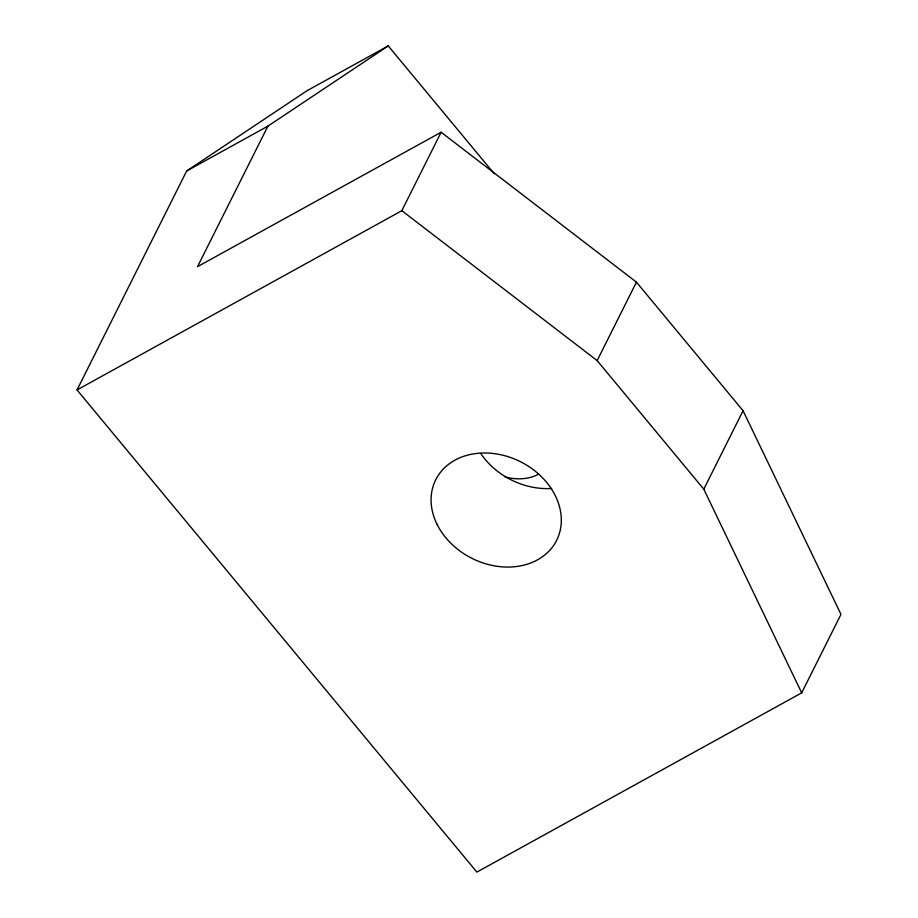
<?xml version="1.0" encoding="UTF-8"?>
<svg xmlns="http://www.w3.org/2000/svg" width="918" height="918" viewBox="0 0 918 918"><rect width="100%" height="100%" fill="white"/><g stroke="black" fill="none" stroke-linecap="round" stroke-linejoin="round"><path stroke-width="1.38" d="M388.234 45.9L267.895 126.156L197.519 266.668L441.122 132.238L636.449 282.147L743.075 410.725L840.968 614.394L801.678 692.86L476.878 872.1L77.032 389.943L186.687 170.966L307.037 90.71L388.234 45.9L494.297 173.789M77.032 389.943L401.832 210.692L441.122 132.238M801.678 692.86L703.785 489.179L597.159 360.602L636.449 282.147M703.785 489.179L743.075 410.725M186.687 170.966L267.895 126.156M401.832 210.692L597.159 360.602M538.82 474.032A135.233 71.156 61.1 0 1 505.095 477.004M551.638 488.468A67.622 54.07 26.6 0 1 480.94 453.779M436.876 523.971A67.622 54.07 26.6 0 0 549.136 550.961A67.622 54.07 26.6 0 0 502.582 455.156A67.622 54.07 26.6 0 0 436.876 523.971"/></g></svg>
